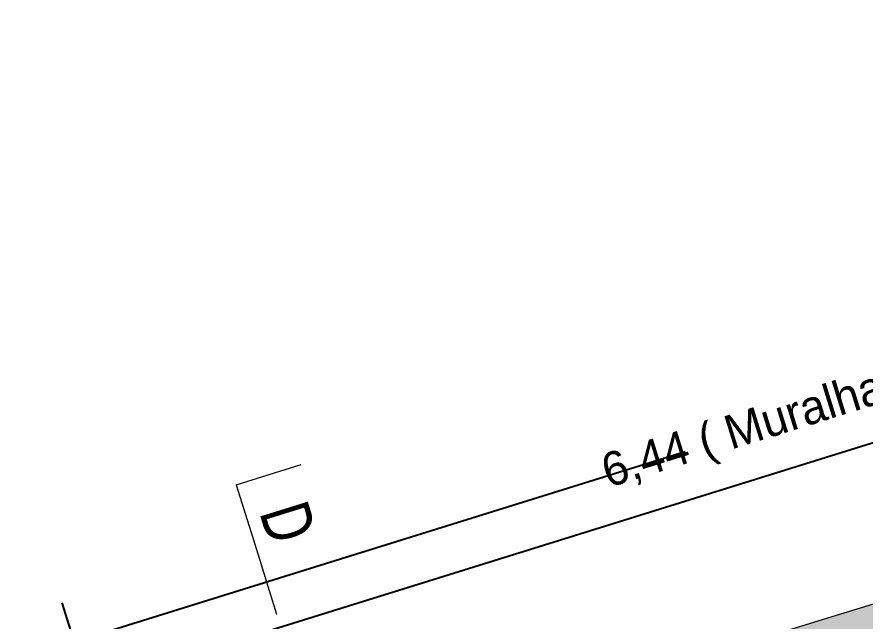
# Model space of a CAD drawing. Header units: metres. Extents: x -111189 to -108577, y -72951 to -72647.
# Drawn here: x -110195.964 to -110192.212, y -72650.104 to -72647.435 of the extents above; entities that cross this region are included whole.
import ezdxf

# ---------------------------------------------------------------- set-up
doc = ezdxf.new("R2010")
doc.units = ezdxf.units.M
doc.header["$MEASUREMENT"] = 0
doc.set_wipeout_variables(frame=1)
doc.linetypes.add('OTK - Traço Ponto CORTES_ALÇ', pattern=[0.6, 0.3, -0.15, 0, -0.15])
doc.linetypes.add('Wipeout_Contour', pattern=[1, 0, -1])
for name, color, linetype in [('00 - Muros - Pormenores', 7, 'Continuous'), ('07 - MUROS', 7, 'Continuous'), ('14 - CORTES.Marcadores', 7, 'Continuous')]:
    doc.layers.add(name, color=color, linetype=linetype)
doc.styles.add('ESTILO_GERADO_3', font='AGENCYR.TTF')
doc.styles.add('ESTILO_GERADO_4', font='malgunsl.ttf', dxfattribs={"width": 0.8})
doc.dimstyles.new('ESTILO_GERADO__2', dxfattribs={"dimtxt": 0.15, "dimasz": 0.057, "dimexe": 0.18, "dimexo": 0.05, "dimgap": 0, "dimtad": 1, "dimzin": 0, "dimdsep": 46, "dimtxsty": 'ESTILO_GERADO_3', "dimblk": 'ARROWHEAD_2', "dimblk1": 'ARROWHEAD_2', "dimblk2": 'ARROWHEAD_2', "dimcen": 0.09, "dimclrd": 7, "dimclre": 7, "dimclrt": 7, "dimadec": 0, "dimazin": 0, "dimtfac": 1, "dimtdec": 4, "dimtmove": 0, "dimatfit": 3, "dimfxl": 1, "dimtolj": 1, "dimtzin": 0, "dimarcsym": 0})

# ---------------------------------------------------------------- blocks, each defined once
blk = doc.blocks.new('Malha_4_1', base_point=(-111170.9885, -72913.7301))
at = {"color": 254, "linetype": 'Wipeout_Contour', "lineweight": 0, "ltscale": 664729.494816}
blk.add_wipeout([(-111170.9885, -72913.7301), (-111169.5848, -72918.303), (-111163.4662, -72916.4009), (-111164.8874, -72911.8291), (-111165.9179, -72912.1735)], dxfattribs=at).dxf.layer = '07 - MUROS'
blk = doc.blocks.new('Malha_6_1', base_point=(-111154.2753, -72928.9149))
at = {"layer": '07 - MUROS', "linetype": 'Continuous', "lineweight": 0}
blk.add_hatch(color=250, dxfattribs=at).paths.add_polyline_path([(-111154.2753, -72928.9149), (-111156.1365, -72929.5327), (-111159.09, -72930.4849), (-111164.2662, -72932.1225), (-111169.7538, -72933.8587), (-111170.2586, -72934.0184), (-111170.1617, -72934.1975), (-111169.6945, -72934.0497), (-111164.1649, -72932.3002), (-111159.0287, -72930.6752), (-111156.0735, -72929.7225), (-111154.2123, -72929.1048), (-111154.0247, -72929.0425), (-111154.0845, -72928.8516), (-111155.5736, -72924.1053), (-111156.9911, -72919.5843), (-111158.4787, -72914.7125), (-111159.2416, -72912.4995), (-111159.816, -72910.1515), (-111159.8677, -72909.9405), (-111160.0737, -72910.0093), (-111162.78, -72910.9139), (-111165.9934, -72911.9879), (-111178.3602, -72915.7838), (-111179.4098, -72916.106), (-111179.8807, -72916.2505), (-111179.7835, -72916.4299), (-111179.3505, -72916.2969), (-111178.3009, -72915.9747), (-111165.9179, -72912.1735), (-111162.7323, -72911.1088), (-111160.0103, -72910.199), (-111159.432, -72912.5631), (-111158.6677, -72914.7777), (-111157.2206, -72919.5177), (-111155.764, -72924.165)])
at = {"layer": '07 - MUROS', "color": 7, "linetype": 'Continuous', "lineweight": 13, "flags": 128}
blk.add_lwpolyline([(-111178.3602, -72915.7838), (-111165.9934, -72911.9879), (-111162.78, -72910.9139), (-111160.0737, -72910.0093), (-111159.8677, -72909.9405), (-111159.816, -72910.1515), (-111159.2416, -72912.4995), (-111158.4787, -72914.7125), (-111156.9911, -72919.5843)], dxfattribs=at)
blk = doc.blocks.new('ARROWHEAD_2')
at = {"color": 0, "linetype": 'Continuous', "lineweight": 0}
for p, q in [((0, 0), (-1, 0)), ((-0.378, -0.655), (0.378, 0.655))]:
    blk.add_line(p, q, dxfattribs=at)
blk = doc.blocks.new('*D3272')
at = {"layer": '00 - Muros - Pormenores', "color": 7, "linetype": 'Continuous', "lineweight": -2, "transparency": 16777216}
for p, q in [((-110189.4811, -72648.5362), (-110189.5508, -72648.3118)), ((-110189.5518, -72648.5006), (-110196.7526, -72650.7391)), ((-110204.4161, -72653.1214), (-110197.0394, -72650.8282)), ((-110204.2969, -72653.6969), (-110204.524, -72652.9664))]:
    blk.add_line(p, q, dxfattribs=at)
at = {"layer": 'Defpoints', "color": 0, "linetype": 'Continuous', "transparency": 16777216}
for p in [(-110189.4662, -72648.584), (-110204.4705, -72653.1383), (-110204.2821, -72653.7446)]:
    blk.add_point(p, dxfattribs=at)
at = {"layer": '00 - Muros - Pormenores', "color": 7, "linetype": 'Continuous', "lineweight": -2, "transparency": 16777216, "xscale": 0.05700000000000001, "yscale": 0.05700000000000001, "zscale": 0.05700000000000001}
for p, rotation in [((-110189.4974, -72648.4837), 17.26850926959923), ((-110204.4705, -72653.1383), 197.2685092695993)]:
    blk.add_blockref('ARROWHEAD_2', p, dxfattribs=dict(at, rotation=rotation))
at = {"layer": '00 - Muros - Pormenores', "color": 7, "linetype": 'Continuous', "lineweight": 5, "transparency": 16777216, "insert": (-110196.896, -72650.7836), "char_height": 0.15, "attachment_point": 5, "rotation": 17.2685, "style": 'ESTILO_GERADO_3'}
blk.add_mtext('\\A1;15.68', dxfattribs=at)
blk = doc.blocks.new('*D3273')
at = {"layer": '00 - Muros - Pormenores', "color": 7, "linetype": 'Continuous', "lineweight": -2, "transparency": 16777216}
for p, q in [((-110189.4811, -72648.5362), (-110189.613, -72648.1119)), ((-110189.614, -72648.3007), (-110191.4618, -72648.8751)), ((-110195.6552, -72650.1787), (-110193.0078, -72649.3557)), ((-110195.4048, -72651.1765), (-110195.7631, -72650.0237))]:
    blk.add_line(p, q, dxfattribs=at)
at = {"layer": 'Defpoints', "color": 0, "linetype": 'Continuous', "transparency": 16777216}
for p in [(-110189.4662, -72648.584), (-110195.7097, -72650.1956), (-110195.3899, -72651.2242)]:
    blk.add_point(p, dxfattribs=at)
at = {"layer": '00 - Muros - Pormenores', "color": 7, "linetype": 'Continuous', "lineweight": -2, "transparency": 16777216, "xscale": 0.05700000000000001, "yscale": 0.05700000000000001, "zscale": 0.05700000000000001}
for p, rotation in [((-110189.5596, -72648.2838), 17.26850926959923), ((-110195.7097, -72650.1956), 197.2685092695993)]:
    blk.add_blockref('ARROWHEAD_2', p, dxfattribs=dict(at, rotation=rotation))
at = {"layer": '00 - Muros - Pormenores', "color": 7, "linetype": 'Continuous', "lineweight": 5, "transparency": 16777216, "insert": (-110192.2348, -72649.1154), "char_height": 0.15, "attachment_point": 5, "rotation": 17.2685, "style": 'ESTILO_GERADO_3'}
blk.add_mtext('\\A1;6,44 ( Muralha de suporte)', dxfattribs=at)
blk = doc.blocks.new('Plano de Corte_4_1', base_point=(-111170.592, -72912.0077))
at = {"layer": '14 - CORTES.Marcadores', "color": 7, "linetype": 'Continuous', "lineweight": 5}
for q in [(-111170.3055, -72911.9186), (-111170.5029, -72912.2942)]:
    blk.add_line((-111170.592, -72912.0077), q, dxfattribs=at)
at = {"layer": '14 - CORTES.Marcadores', "color": 7, "linetype": 'OTK - Traço Ponto CORTES_ALÇ', "lineweight": 5}
blk.add_line((-111170.5029, -72912.2942), (-111163.6544, -72934.3248), dxfattribs=at)
at = {"layer": '14 - CORTES.Marcadores', "color": 7, "lineweight": 5, "insert": (-111170.4425, -72912.2864), "char_height": 0.22, "attachment_point": 9, "rotation": 287.2685, "style": 'ESTILO_GERADO_4'}
blk.add_mtext('\\A1;{\\pqr;\\pt0;\\fMalgun Gothic Semilight|b0|i0|c0|p0;\\W0.800000;D}', dxfattribs=at)

msp = doc.modelspace()

# ---------------------------------------------------------------- block references
at = {"layer": '07 - MUROS', "color": 7, "lineweight": 13}
msp.add_blockref('Malha_4_1', (-110195.3899, -72651.2242), dxfattribs=at)

# ---------------------------------------------------------------- next in the draw order: block references
msp.add_blockref('Malha_6_1', (-110178.6767, -72666.4091), dxfattribs=at)
at = {"layer": '14 - CORTES.Marcadores', "color": 7, "lineweight": 5}
msp.add_blockref('Plano de Corte_4_1', (-110194.9934, -72649.5018), dxfattribs=at)

# ---------------------------------------------------------------- next in the draw order: dimensions: what is measured, and where the dimension line sits
at = {"layer": '00 - Muros - Pormenores', "color": 7, "linetype": 'Continuous', "lineweight": 5}
dim = msp.add_linear_dim(base=(-110195.7097, -72650.1956), p1=(-110189.4662, -72648.584), p2=(-110195.3899, -72651.2242), angle=197.2685, text='6,44 ( Muralha de suporte)', dimstyle='ESTILO_GERADO__2', dxfattribs=at)
dim.commit()
dim.dimension.update_dxf_attribs({"geometry": '*D3273', "text_midpoint": (-110192.2348, -72649.1154), "dimtype": 160, "text_rotation": 17.2685})
dim = msp.add_linear_dim(base=(-110204.4705, -72653.1383), p1=(-110189.4662, -72648.584), p2=(-110204.2821, -72653.7446), angle=197.2685, dimstyle='ESTILO_GERADO__2', dxfattribs=at)
dim.commit()
dim.dimension.update_dxf_attribs({"geometry": '*D3272', "text_midpoint": (-110196.896, -72650.7836), "dimtype": 160, "text_rotation": 17.2685})

doc.saveas('drawing.dxf')
